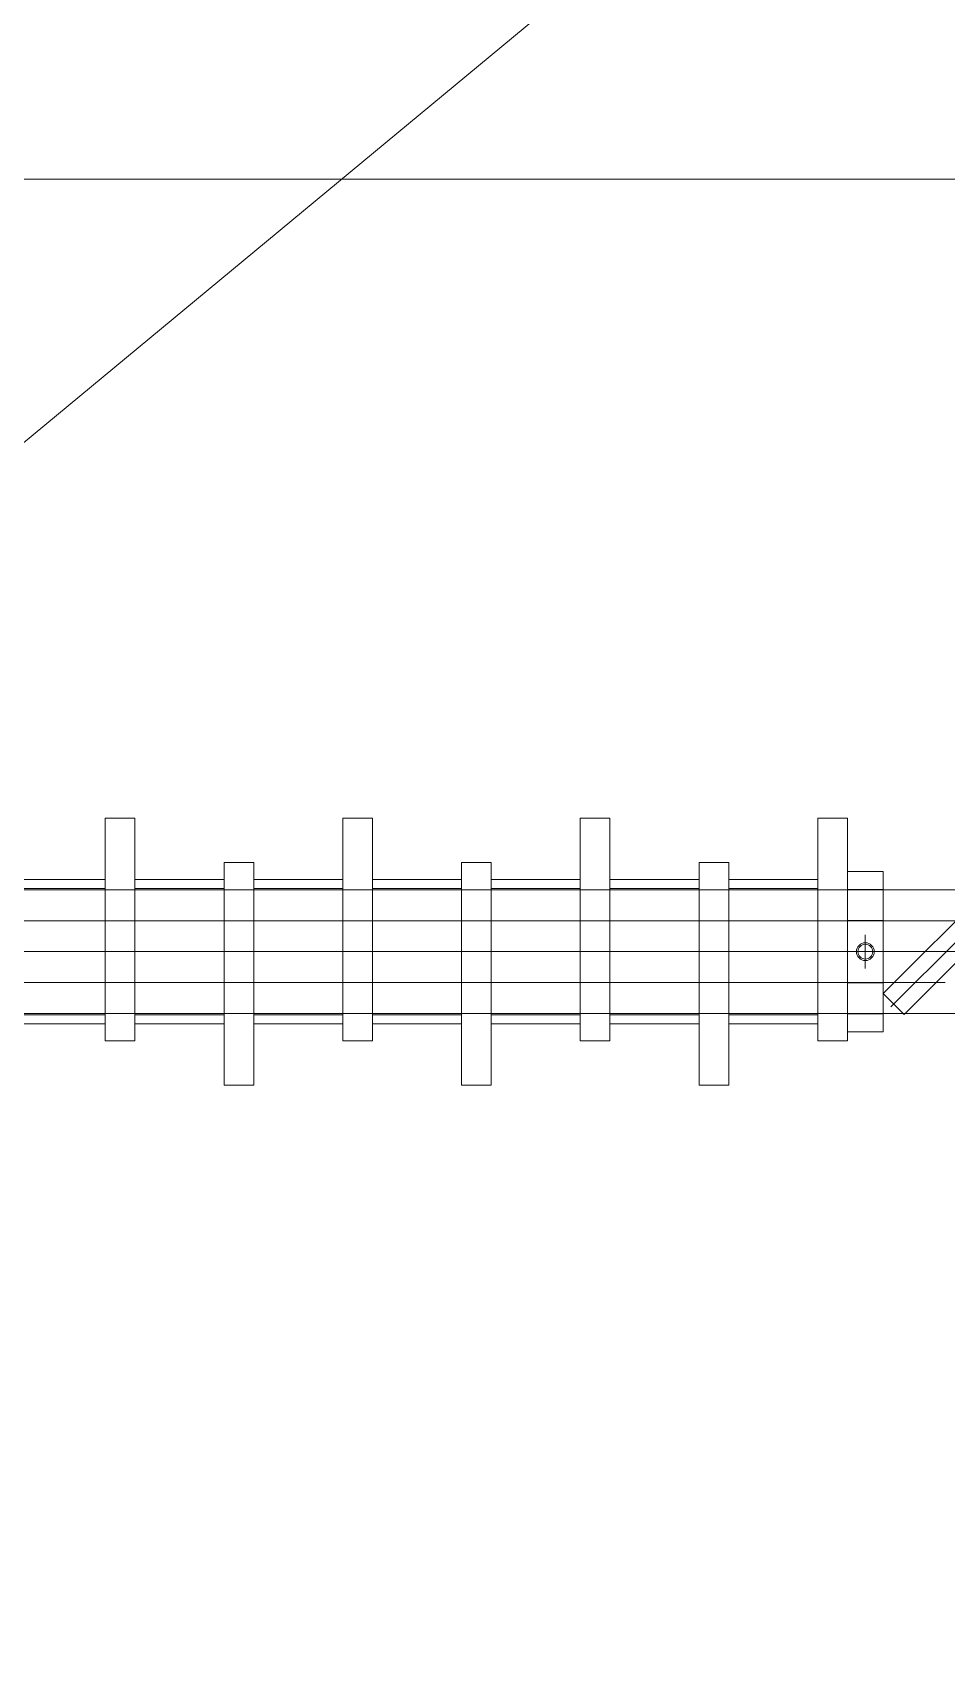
# Model space of a CAD drawing. Units: millimetres at full size. Extents: x -19442 to 19442, y -5866 to 5866.
# Drawn here: x -6899 to -6591, y 1782 to 2332 of the extents above; entities that cross this region are included whole.
import ezdxf

# ---------------------------------------------------------------- set-up
doc = ezdxf.new("R2010")
doc.units = ezdxf.units.MM
doc.header["$LTSCALE"] = 3.6
doc.linetypes.add('CHAIN2', pattern=[12, 9, -1, 1, -1])
for name, color, linetype, lineweight in [('0-3_04_HIDDEN', 7, 'Continuous', 9), ('0-4_05_CENTER', 2, 'CHAIN2', 9), ('0-6_0', 2, 'Continuous', 9), ('0-7_10_DRAFT', 1, 'Continuous', 9)]:
    doc.layers.add(name, color=color, linetype=linetype, lineweight=lineweight)

# ---------------------------------------------------------------- blocks, each defined once
blk = doc.blocks.new('A$C501748FC_1')
at = {"layer": '0-3_04_HIDDEN', "color": 3}
for p, q in [((-317.892, 10.392), (-1548, 10.392)), ((-338.677, -10.392), (-1548, -10.392)), ((-339.463, -10.392), (-325.321, -10.392))]:
    blk.add_line(p, q, dxfattribs=at)
at = {"layer": '0-3_04_HIDDEN'}
for points in [[(-1548, 20.785), (-301, 20.785), (-300, 19.785), (-300, -19.785), (-301, -20.785), (-1548, -20.785), (-1550, -18.785), (-1550, 18.785)], [(-339.142, -21.213), (-303.787, 14.142), (-310.858, 21.213), (-346.213, -14.142)]]:
    blk.add_lwpolyline(points, close=True, dxfattribs=at)
at = {"layer": '0-4_05_CENTER'}
for p, q in [((-343.562, -18.562), (-306.438, 18.562)), ((-1560, 0), (4.867, 0))]:
    blk.add_line(p, q, dxfattribs=at)
blk = doc.blocks.new('M6tz_1')
at = {"layer": '0-3_04_HIDDEN'}
for radius in [3, 2.5]:
    blk.add_circle((0, 0), radius, dxfattribs=at)
at = {"layer": '0-4_05_CENTER'}
for p, q in [((0, -5.676), (0, 5.676)), ((5.676, 0), (-5.676, 0))]:
    blk.add_line(p, q, dxfattribs=at)
blk = doc.blocks.new('A$C1E3E77FD_1')
at = {"layer": '0-3_04_HIDDEN'}
for p, q in [((-20.9, 0), (-20.9, -12)), ((-10.45, 0), (-10.45, -12)), ((10.45, 0), (10.45, -12)), ((20.9, 0), (20.9, -12))]:
    blk.add_line(p, q, dxfattribs=at)
blk.add_lwpolyline([(-27, 0), (-27, -12), (27, -12), (27, 0)], close=True, dxfattribs=at)
at = {"layer": '0-7_10_DRAFT'}
blk.add_line((0, 0), (0, -12), dxfattribs=at)
at = {"layer": '0-3_04_HIDDEN'}
blk.add_blockref('M6tz_1', (0, -6), dxfattribs=at)
blk = doc.blocks.new('A$C34C55DE4_1')
at = {"layer": '0-3_04_HIDDEN'}
for p, q in [((-30, 21.3), (0, 21.3)), ((-30, -21.3), (0, -21.3))]:
    blk.add_line(p, q, dxfattribs=at)
blk.add_lwpolyline([(-30, -24.3), (0, -24.3), (0, 24.3), (-30, 24.3)], close=True, dxfattribs=at)
at = {"layer": '0-7_10_DRAFT'}
blk.add_line((-30, 0), (0, 0), dxfattribs=at)
blk = doc.blocks.new('A$C5507311E_1')
at = {"layer": '0-3_04_HIDDEN'}
for p, q in [((-20.785, -10), (-20.785, 0)), ((20.785, -10), (20.785, 0))]:
    blk.add_line(p, q, dxfattribs=at)
at = {"layer": '0-3_04_HIDDEN', "color": 3}
for p, q in [((-10.392, -10), (-10.392, 0)), ((10.392, -10), (10.392, 0))]:
    blk.add_line(p, q, dxfattribs=at)
at = {"layer": '0-6_0', "color": 134}
blk.add_line((0, -10), (0, 0), dxfattribs=at)
blk.add_lwpolyline([(-45, 0), (-45, -10), (30, -10), (30, 0)], close=True, dxfattribs=at)
blk = doc.blocks.new('A$C00420161_1')
at = {"layer": '0-3_04_HIDDEN'}
for p, q in [((-20.785, 0), (-20.785, 10)), ((20.785, 0), (20.785, 10))]:
    blk.add_line(p, q, dxfattribs=at)
at = {"layer": '0-3_04_HIDDEN', "color": 3}
for p, q in [((-10.392, 0), (-10.392, 10)), ((10.392, 0), (10.392, 10))]:
    blk.add_line(p, q, dxfattribs=at)
at = {"layer": '0-6_0', "color": 134}
blk.add_lwpolyline([(-45, 10), (-45, 0), (30, 0), (30, 10)], close=True, dxfattribs=at)
at = {"layer": '0-7_10_DRAFT'}
blk.add_line((0, 0), (0, 10), dxfattribs=at)
blk = doc.blocks.new('A$C724029F7_1')
at = {"layer": '0-3_04_HIDDEN'}
for name, p, rotation in [('A$C5507311E_1', (-598.213, 0), 270), ('A$C5507311E_1', (-518.213, 0), 270), ('A$C5507311E_1', (-438.213, 0), 270), ('A$C5507311E_1', (-358.213, 0), 270), ('A$C00420161_1', (-558.213, 0), 90), ('A$C00420161_1', (-478.213, 0), 90), ('A$C00420161_1', (-398.213, 0), 90), ('A$C1E3E77FD_1', (-346.213, 0), 270)]:
    blk.add_blockref(name, p, dxfattribs=dict(at, rotation=rotation))
for name, p in [('A$C34C55DE4_1', (-608.213, 0)), ('A$C34C55DE4_1', (-568.213, 0)), ('A$C34C55DE4_1', (-528.213, 0)), ('A$C34C55DE4_1', (-488.213, 0)), ('A$C34C55DE4_1', (-448.213, 0)), ('A$C34C55DE4_1', (-408.213, 0)), ('A$C34C55DE4_1', (-368.213, 0)), ('A$C501748FC_1', (0, 0))]:
    blk.add_blockref(name, p, dxfattribs=at)

msp = doc.modelspace()

# ---------------------------------------------------------------- linework, layer by layer
at = {"layer": '0-6_0', "color": 3}
msp.add_line((-4558.588, 4136.062), (-8416.094, 938.682), dxfattribs=at)
at = {"layer": '0-6_0', "color": 134}
msp.add_lwpolyline([(-8127.741, 1056.262), (-5053.624, 1056.262), (-5053.624, 2282.449), (-8127.741, 2282.449)], close=True, dxfattribs=at)

# ---------------------------------------------------------------- block references
at = {"layer": '0-3_04_HIDDEN'}
msp.add_blockref('A$C724029F7_1', (-6266.186, 2022.27), dxfattribs=at)

doc.saveas('drawing.dxf')
